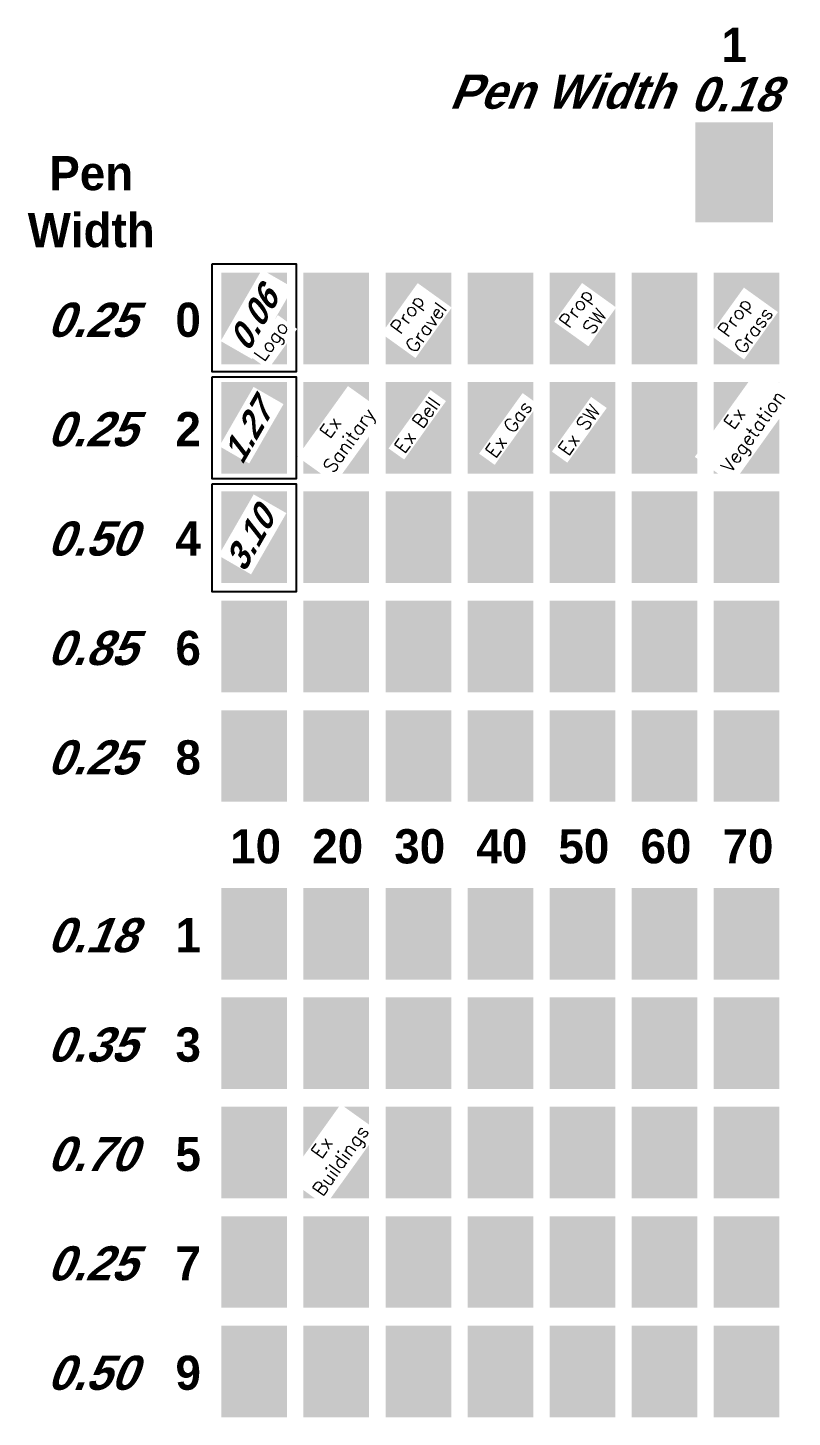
# Model space of a CAD drawing. Header units: inches. Extents: x -10 to 148, y -12 to 104.
# Drawn here: x -10.2 to 45.7, y 2 to 103.6 of the extents above; entities that cross this region are included whole.
import ezdxf
from ezdxf.enums import TextEntityAlignment as Align

# ---------------------------------------------------------------- set-up
doc = ezdxf.new("R2010")
doc.units = ezdxf.units.IN
doc.header["$MEASUREMENT"] = 0
for name, color, linetype in [('GENERIC', 216, 'Continuous'), ('text-open-house', 212, 'Continuous'), ('text2', 212, 'Continuous')]:
    doc.layers.add(name, color=color, linetype=linetype)
doc.styles.get("Standard").update_dxf_attribs({"font": 'bold.shx'})
doc.styles.add('style2', font='simplex.shx', dxfattribs={"height": 1})

# ---------------------------------------------------------------- blocks, each defined once
blk = doc.blocks.new('SWATCH')
at = {"color": 0}
blk.add_solid([(0, 0), (0, 6.7), (4.8, 0), (4.8, 6.7)], dxfattribs=at)

msp = doc.modelspace()

# ---------------------------------------------------------------- linework, layer by layer
at = {"color": 214}
for points in [[(3.32, 86.35), (9.47, 86.35), (9.47, 78.44), (3.32, 78.44)], [(3.32, 70.26), (9.47, 70.26), (9.47, 62.35), (3.32, 62.35)]]:
    msp.add_lwpolyline(points, close=True, dxfattribs=at)
at = {"layer": 'GENERIC', "color": 1}
msp.add_solid([(38.64, 89.37), (38.64, 96.68), (44.33, 89.37), (44.33, 96.68)], dxfattribs=at)

# ---------------------------------------------------------------- block references
at = {"layer": 'GENERIC', "color": 10}
msp.add_blockref('SWATCH', (4, 79), dxfattribs=at)
at = {"layer": 'GENERIC', "color": 20}
msp.add_blockref('SWATCH', (10, 79), dxfattribs=at)
at = {"layer": 'GENERIC', "color": 30}
msp.add_blockref('SWATCH', (16, 79), dxfattribs=at)
at = {"layer": 'GENERIC', "color": 40}
msp.add_blockref('SWATCH', (22, 79), dxfattribs=at)
at = {"layer": 'GENERIC', "color": 50}
msp.add_blockref('SWATCH', (28, 79), dxfattribs=at)
at = {"layer": 'GENERIC', "color": 60}
msp.add_blockref('SWATCH', (34, 79), dxfattribs=at)
at = {"layer": 'GENERIC', "color": 70}
msp.add_blockref('SWATCH', (40, 79), dxfattribs=at)
at = {"layer": 'GENERIC', "color": 12}
msp.add_blockref('SWATCH', (4, 71), dxfattribs=at)
at = {"layer": 'GENERIC', "color": 22}
msp.add_blockref('SWATCH', (10, 71), dxfattribs=at)
at = {"layer": 'GENERIC', "color": 32}
msp.add_blockref('SWATCH', (16, 71), dxfattribs=at)
at = {"layer": 'GENERIC', "color": 42}
msp.add_blockref('SWATCH', (22, 71), dxfattribs=at)
at = {"layer": 'GENERIC', "color": 52}
msp.add_blockref('SWATCH', (28, 71), dxfattribs=at)
at = {"layer": 'GENERIC', "color": 62}
msp.add_blockref('SWATCH', (34, 71), dxfattribs=at)
at = {"layer": 'GENERIC', "color": 72}
msp.add_blockref('SWATCH', (40, 71), dxfattribs=at)
at = {"layer": 'GENERIC', "color": 14}
msp.add_blockref('SWATCH', (4, 63), dxfattribs=at)
at = {"layer": 'GENERIC', "color": 24}
msp.add_blockref('SWATCH', (10, 63), dxfattribs=at)
at = {"layer": 'GENERIC', "color": 34}
msp.add_blockref('SWATCH', (16, 63), dxfattribs=at)
at = {"layer": 'GENERIC', "color": 44}
msp.add_blockref('SWATCH', (22, 63), dxfattribs=at)
at = {"layer": 'GENERIC', "color": 54}
msp.add_blockref('SWATCH', (28, 63), dxfattribs=at)
at = {"layer": 'GENERIC', "color": 64}
msp.add_blockref('SWATCH', (34, 63), dxfattribs=at)
at = {"layer": 'GENERIC', "color": 74}
msp.add_blockref('SWATCH', (40, 63), dxfattribs=at)
at = {"layer": 'GENERIC', "color": 16}
msp.add_blockref('SWATCH', (4, 55), dxfattribs=at)
at = {"layer": 'GENERIC', "color": 26}
msp.add_blockref('SWATCH', (10, 55), dxfattribs=at)
at = {"layer": 'GENERIC', "color": 36}
msp.add_blockref('SWATCH', (16, 55), dxfattribs=at)
at = {"layer": 'GENERIC', "color": 46}
msp.add_blockref('SWATCH', (22, 55), dxfattribs=at)
at = {"layer": 'GENERIC', "color": 56}
msp.add_blockref('SWATCH', (28, 55), dxfattribs=at)
at = {"layer": 'GENERIC', "color": 66}
msp.add_blockref('SWATCH', (34, 55), dxfattribs=at)
at = {"layer": 'GENERIC', "color": 76}
msp.add_blockref('SWATCH', (40, 55), dxfattribs=at)
at = {"layer": 'GENERIC', "color": 18}
msp.add_blockref('SWATCH', (4, 47), dxfattribs=at)
at = {"layer": 'GENERIC', "color": 28}
msp.add_blockref('SWATCH', (10, 47), dxfattribs=at)
at = {"layer": 'GENERIC', "color": 38}
msp.add_blockref('SWATCH', (16, 47), dxfattribs=at)
at = {"layer": 'GENERIC', "color": 48}
msp.add_blockref('SWATCH', (22, 47), dxfattribs=at)
at = {"layer": 'GENERIC', "color": 58}
msp.add_blockref('SWATCH', (28, 47), dxfattribs=at)
at = {"layer": 'GENERIC', "color": 68}
msp.add_blockref('SWATCH', (34, 47), dxfattribs=at)
at = {"layer": 'GENERIC', "color": 78}
msp.add_blockref('SWATCH', (40, 47), dxfattribs=at)
at = {"layer": 'GENERIC', "color": 11}
msp.add_blockref('SWATCH', (4, 34), dxfattribs=at)
at = {"layer": 'GENERIC', "color": 21}
msp.add_blockref('SWATCH', (10, 34), dxfattribs=at)
at = {"layer": 'GENERIC', "color": 31}
msp.add_blockref('SWATCH', (16, 34), dxfattribs=at)
at = {"layer": 'GENERIC', "color": 41}
msp.add_blockref('SWATCH', (22, 34), dxfattribs=at)
at = {"layer": 'GENERIC', "color": 51}
msp.add_blockref('SWATCH', (28, 34), dxfattribs=at)
at = {"layer": 'GENERIC', "color": 61}
msp.add_blockref('SWATCH', (34, 34), dxfattribs=at)
at = {"layer": 'GENERIC', "color": 71}
msp.add_blockref('SWATCH', (40, 34), dxfattribs=at)
at = {"layer": 'GENERIC', "color": 13}
msp.add_blockref('SWATCH', (4, 26), dxfattribs=at)
at = {"layer": 'GENERIC', "color": 23}
msp.add_blockref('SWATCH', (10, 26), dxfattribs=at)
at = {"layer": 'GENERIC', "color": 33}
msp.add_blockref('SWATCH', (16, 26), dxfattribs=at)
at = {"layer": 'GENERIC', "color": 43}
msp.add_blockref('SWATCH', (22, 26), dxfattribs=at)
at = {"layer": 'GENERIC', "color": 53}
msp.add_blockref('SWATCH', (28, 26), dxfattribs=at)
at = {"layer": 'GENERIC', "color": 63}
msp.add_blockref('SWATCH', (34, 26), dxfattribs=at)
at = {"layer": 'GENERIC', "color": 73}
msp.add_blockref('SWATCH', (40, 26), dxfattribs=at)
at = {"layer": 'GENERIC', "color": 15}
msp.add_blockref('SWATCH', (4, 18), dxfattribs=at)
at = {"layer": 'GENERIC', "color": 25}
msp.add_blockref('SWATCH', (10, 18), dxfattribs=at)
at = {"layer": 'GENERIC', "color": 35}
msp.add_blockref('SWATCH', (16, 18), dxfattribs=at)
at = {"layer": 'GENERIC', "color": 45}
msp.add_blockref('SWATCH', (22, 18), dxfattribs=at)
at = {"layer": 'GENERIC', "color": 55}
msp.add_blockref('SWATCH', (28, 18), dxfattribs=at)
at = {"layer": 'GENERIC', "color": 65}
msp.add_blockref('SWATCH', (34, 18), dxfattribs=at)
at = {"layer": 'GENERIC', "color": 75}
msp.add_blockref('SWATCH', (40, 18), dxfattribs=at)
at = {"layer": 'GENERIC', "color": 17}
msp.add_blockref('SWATCH', (4, 10), dxfattribs=at)
at = {"layer": 'GENERIC', "color": 27}
msp.add_blockref('SWATCH', (10, 10), dxfattribs=at)
at = {"layer": 'GENERIC', "color": 37}
msp.add_blockref('SWATCH', (16, 10), dxfattribs=at)
at = {"layer": 'GENERIC', "color": 47}
msp.add_blockref('SWATCH', (22, 10), dxfattribs=at)
at = {"layer": 'GENERIC', "color": 57}
msp.add_blockref('SWATCH', (28, 10), dxfattribs=at)
at = {"layer": 'GENERIC', "color": 67}
msp.add_blockref('SWATCH', (34, 10), dxfattribs=at)
at = {"layer": 'GENERIC', "color": 77}
msp.add_blockref('SWATCH', (40, 10), dxfattribs=at)
at = {"layer": 'GENERIC', "color": 19}
msp.add_blockref('SWATCH', (4, 2), dxfattribs=at)
at = {"layer": 'GENERIC', "color": 29}
msp.add_blockref('SWATCH', (10, 2), dxfattribs=at)
at = {"layer": 'GENERIC', "color": 39}
msp.add_blockref('SWATCH', (16, 2), dxfattribs=at)
at = {"layer": 'GENERIC', "color": 49}
msp.add_blockref('SWATCH', (22, 2), dxfattribs=at)
at = {"layer": 'GENERIC', "color": 59}
msp.add_blockref('SWATCH', (28, 2), dxfattribs=at)
at = {"layer": 'GENERIC', "color": 69}
msp.add_blockref('SWATCH', (34, 2), dxfattribs=at)
at = {"layer": 'GENERIC', "color": 79}
msp.add_blockref('SWATCH', (40, 2), dxfattribs=at)

# ---------------------------------------------------------------- texts
at = {"layer": 'GENERIC', "color": 7}
for s, p in [('1', (41.49, 101.1)), ('10', (6.5, 42.5)), ('20', (12.5, 42.5))]:
    msp.add_text(s, height=2.5, dxfattribs=at).set_placement(p, align=Align.CENTER)
at = {"layer": 'GENERIC', "color": 7, "oblique": 22}
for s, p in [('Pen Width', (28.8, 97.68)), ('0.18', (41.49, 97.49)), ('0.25', (-5.52, 81)), ('0.25', (-5.52, 73)), ('0.50', (-5.52, 65)), ('0.85', (-5.52, 57)), ('0.25', (-5.52, 49)), ('0.18', (-5.52, 36)), ('0.35', (-5.52, 28)), ('0.70', (-5.52, 20)), ('0.25', (-5.52, 12)), ('0.50', (-5.52, 4))]:
    msp.add_text(s, height=2.5, dxfattribs=at).set_placement(p, align=Align.CENTER)
at = {"layer": 'GENERIC', "color": 7}
for s, p in [('0', (2.5, 81)), ('2', (2.5, 73)), ('4', (2.5, 65)), ('6', (2.5, 57)), ('8', (2.5, 49)), ('1', (2.5, 36)), ('3', (2.5, 28)), ('5', (2.5, 20)), ('7', (2.5, 12)), ('9', (2.5, 4))]:
    msp.add_text(s, height=2.5, dxfattribs=at).set_placement(p, align=Align.RIGHT)
at = {"layer": 'GENERIC', "color": 7, "insert": (-5.52, 87.52), "char_height": 2.5, "width": 9.1017, "attachment_point": 8}
msp.add_mtext('Pen Width', dxfattribs=at)

# ---------------------------------------------------------------- wipeouts: each hides what was drawn before it
for points in [[(16.05, 41.84), (20.95, 41.84), (20.95, 45.66), (16.05, 45.66)], [(22.09, 41.88), (26.91, 41.88), (26.91, 45.52), (22.09, 45.52)], [(28.11, 41.85), (32.89, 41.85), (32.89, 45.51), (28.11, 45.51)], [(34.05, 41.88), (38.95, 41.88), (38.95, 45.52), (34.05, 45.52)], [(40.09, 41.88), (44.91, 41.88), (44.91, 45.52), (40.09, 45.52)]]:
    msp.add_wipeout(points).dxf.layer = 'GENERIC'

# ---------------------------------------------------------------- next in the draw order: texts
at = {"layer": 'GENERIC', "color": 7}
for s, p in [('30', (18.5, 42.5)), ('40', (24.5, 42.5)), ('50', (30.5, 42.5)), ('60', (36.5, 42.5)), ('70', (42.5, 42.5))]:
    msp.add_text(s, height=2.5, dxfattribs=at).set_placement(p, align=Align.CENTER)

# ---------------------------------------------------------------- next in the draw order: wipeouts: each hides what was drawn before it
for points, layer in [([(6.23, 79.38), (9.24, 84.6), (6.96, 85.91), (3.95, 80.69)], 'GENERIC'), ([(6.03, 71.74), (8.54, 76.08), (6.35, 77.34), (3.85, 73)], 'GENERIC'), ([(6.17, 63.63), (8.75, 68.11), (6.36, 69.48), (3.79, 65.01)], 'GENERIC'), ([(18.19, 79.45), (20.84, 83.14), (18.35, 84.93), (15.7, 81.24)], 'text-open-house'), ([(30.83, 80.31), (32.86, 83.15), (30.37, 84.94), (28.33, 82.1)], 'text-open-house'), ([(42.21, 79.35), (44.69, 82.81), (42.2, 84.6), (39.71, 81.14)], 'text-open-house'), ([(29.29, 71.8), (32.17, 75.8), (31.03, 76.61), (28.16, 72.61)], 'text-open-house'), ([(41.37, 70.24), (46.04, 76.76), (43.28, 78.74), (38.61, 72.22)], 'text2'), ([(12.31, 70.26), (16.02, 75.42), (13.25, 77.4), (9.55, 72.24)], 'text2'), ([(23.98, 71.64), (27.16, 76.07), (26.02, 76.89), (22.84, 72.46)], 'text2'), ([(11.59, 17.46), (15.49, 22.9), (12.72, 24.88), (8.83, 19.45)], 'text2')]:
    msp.add_wipeout(points).dxf.layer = layer

# ---------------------------------------------------------------- next in the draw order: linework, layer by layer
at = {"color": 214}
msp.add_lwpolyline([(3.32, 78.08), (9.47, 78.08), (9.47, 70.61), (3.32, 70.61)], close=True, dxfattribs=at)

# ---------------------------------------------------------------- next in the draw order: texts
at = {"layer": 'GENERIC', "color": 7, "oblique": 22}
for s, p in [('0.06', (7.13, 81.85)), ('1.27', (6.7, 73.62)), ('3.10', (6.84, 65.76))]:
    msp.add_text(s, height=1.8, rotation=60.0561, dxfattribs=at).set_placement(p, align=Align.CENTER)
at = {"layer": 'text-open-house', "char_height": 1, "width": 5.0896, "attachment_point": 5, "rotation": 54.3427, "style": 'style2'}
for s, insert in [('Prop Gravel', (18.27, 82.19)), ('Prop SW', (30.6, 82.63)), ('Prop Grass', (42.2, 81.97)), ('Ex SW', (30.16, 74.2))]:
    msp.add_mtext(s, dxfattribs=dict(at, insert=insert))
at = {"layer": 'text2', "char_height": 1, "width": 5.0896, "attachment_point": 5, "rotation": 54.3427, "style": 'style2'}
for s, insert in [('Ex Vegetation', (42.32, 74.49)), ('Ex Sanitary', (12.78, 73.83)), ('Ex Gas', (25, 74.26)), ('Ex Buildings', (12.16, 21.17))]:
    msp.add_mtext(s, dxfattribs=dict(at, insert=insert))

# ---------------------------------------------------------------- next in the draw order: wipeouts: each hides what was drawn before it
msp.add_wipeout([(17.36, 72.03), (20.42, 76.3), (19.29, 77.11), (16.22, 72.84)]).dxf.layer = 'text2'

# ---------------------------------------------------------------- next in the draw order: texts
at = {"layer": 'text2', "insert": (18.32, 74.57), "char_height": 1, "width": 5.0896, "attachment_point": 5, "rotation": 54.3427, "style": 'style2'}
msp.add_mtext('Ex Bell', dxfattribs=at)

# ---------------------------------------------------------------- next in the draw order: wipeouts: each hides what was drawn before it
msp.add_wipeout([(7.42, 78.63), (9.54, 81.58), (8.13, 82.59), (6.01, 79.64)]).dxf.layer = 'text2'

# ---------------------------------------------------------------- next in the draw order: texts
at = {"layer": 'text2', "insert": (7.77, 80.61), "char_height": 1, "width": 5.0896, "attachment_point": 5, "rotation": 54.3427, "style": 'style2'}
msp.add_mtext('Logo', dxfattribs=at)

doc.saveas('drawing.dxf')
